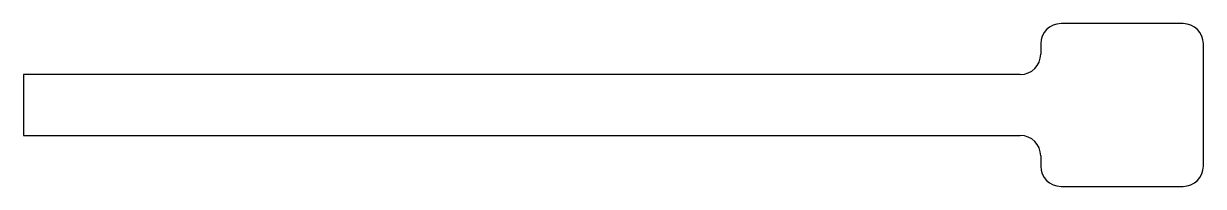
# Model space of a CAD drawing. Header units: millimetres. Extents: x -50 to 8, y -4 to 4.
import ezdxf

# ---------------------------------------------------------------- set-up
doc = ezdxf.new("R2010")
doc.units = ezdxf.units.MM

msp = doc.modelspace()

# ---------------------------------------------------------------- linework, layer by layer
at = {"color": 7, "linetype": 'Continuous', "lineweight": 25}
for p, q in [((7, 4), (1, 4)), ((0, 3), (0, 2.5)), ((8, -3), (8, 3)), ((-50, 1.5), (-50, -1.5)), ((-1, 1.5), (-50, 1.5)), ((-50, -1.5), (-1, -1.5)), ((0, -2.5), (0, -3)), ((1, -4), (7, -4))]:
    msp.add_line(p, q, dxfattribs=at)
for centre, start, end in [((1, 3), 90, 180), ((7, 3), 0, 90), ((-1, 2.5), 270, 0), ((-1, -2.5), 0, 90), ((1, -3), 180, 270), ((7, -3), 270, 0)]:
    msp.add_arc(centre, 1, start, end, dxfattribs=at)

doc.saveas('drawing.dxf')
